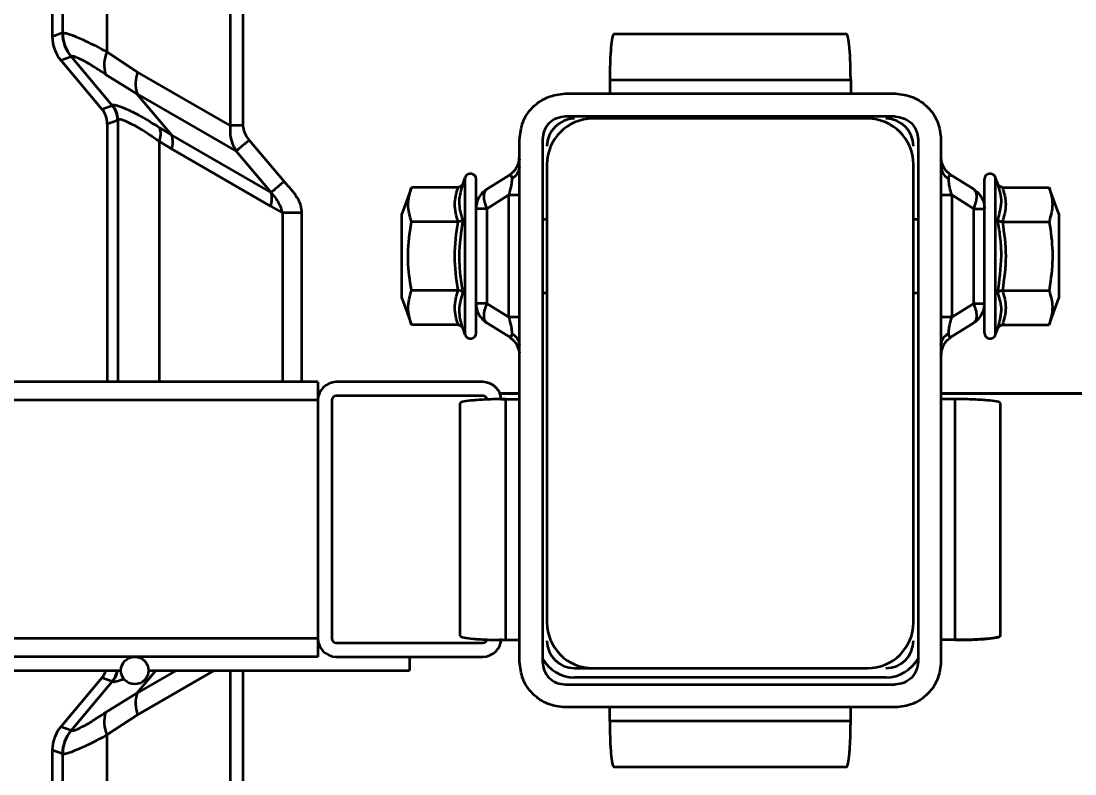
# Model space of a CAD drawing. Header units: millimetres. Extents: x 0 to 420, y 0 to 297.
# Drawn here: x 92.828 to 93.978, y 173.653 to 174.475 of the extents above; entities that cross this region are included whole.
import ezdxf

# ---------------------------------------------------------------- set-up
doc = ezdxf.new("R2010")
doc.units = ezdxf.units.MM
doc.layers.add('尺寸线层', color=150, linetype='Continuous')
doc.styles.add('SLDTEXTSTYLE2', font='TXT', dxfattribs={"width": 0.7})
doc.dimstyles.new('SLDDIMSTYLE0', dxfattribs={"dimtxt": 3.5, "dimasz": 3.302, "dimexe": 0, "dimexo": 0.0625, "dimgap": 0.875, "dimtad": 1, "dimdec": 1, "dimlfac": 100, "dimrnd": 1e-09, "dimzin": 12, "dimdsep": 46, "dimtxsty": 'SLDTEXTSTYLE2', "dimsah": 1, "dimcen": 0.09, "dimadec": 0, "dimazin": 3, "dimtfac": 1, "dimtdec": 3, "dimtofl": 0, "dimtmove": 0, "dimatfit": 3, "dimfxl": 0, "dimfrac": 2, "dimtolj": 1, "dimtzin": 12, "dimarcsym": 0})

# ---------------------------------------------------------------- blocks, each defined once
blk = doc.blocks.new('_D_6')
at = {"layer": '尺寸线层'}
for p, q in [((91.2154, 164.9172), (91.2154, 234.1922)), ((321.3154, 165.1871), (321.3154, 234.1922)), ((321.3154, 233.1922), (91.2154, 233.1922))]:
    blk.add_line(p, q, dxfattribs=at)
for points in [[(91.2154, 233.1922), (94.5174, 232.6842), (94.5174, 233.7002)], [(321.3154, 233.1922), (318.0134, 233.7002), (318.0134, 232.6842)]]:
    blk.add_solid(points, dxfattribs=at)
at = {"layer": '尺寸线层', "insert": (205.1726, 237.704), "char_height": 3.5, "attachment_point": 1, "style": 'SLDTEXTSTYLE2'}
blk.add_mtext('23010', dxfattribs=at)
blk = doc.blocks.new('_D_7')
at = {"layer": '尺寸线层'}
for p, q in [((70.597, 160.4022), (70.597, 246.1922)), ((332.8156, 175.1167), (332.8156, 246.1922)), ((332.8156, 245.1922), (70.597, 245.1922))]:
    blk.add_line(p, q, dxfattribs=at)
for points in [[(70.597, 245.1922), (73.899, 244.6842), (73.899, 245.7002)], [(332.8156, 245.1922), (329.5136, 245.7002), (329.5136, 244.6842)]]:
    blk.add_solid(points, dxfattribs=at)
at = {"layer": '尺寸线层', "insert": (202.8758, 249.704), "char_height": 3.5, "attachment_point": 1, "style": 'SLDTEXTSTYLE2'}
blk.add_mtext('26221.85', dxfattribs=at)

msp = doc.modelspace()

# ---------------------------------------------------------------- linework, layer by layer
at = {"color": 7, "linetype": 'Continuous', "lineweight": 35}
for p, q in [((92.8621, 174.7282), (92.8621, 174.4577)), ((92.8735, 174.4619), (92.8735, 174.6893)), ((92.9218, 174.6893), (92.9218, 174.4411)), ((93.0563, 174.5732), (93.0563, 174.3607)), ((93.0703, 174.5732), (93.0703, 174.3607)), ((92.8733, 174.4618), (92.8621, 174.4577)), ((92.8733, 174.4618), (92.8735, 174.4619)), ((93.729, 174.4605), (93.4752, 174.4605)), ((93.729, 174.4605), (93.7291, 174.4605)), ((92.8715, 174.432), (92.8826, 174.4361)), ((92.8829, 174.4362), (92.8826, 174.4361)), ((92.8826, 174.4361), (92.9274, 174.3827)), ((92.9218, 174.4411), (92.9551, 174.4191)), ((92.8715, 174.432), (92.9163, 174.3786)), ((92.9546, 174.3953), (92.9204, 174.4164)), ((93.0563, 174.3607), (92.9551, 174.4191)), ((93.4706, 174.4105), (93.7336, 174.4105)), ((93.4706, 174.4105), (93.4706, 174.3955)), ((93.7336, 174.4105), (93.7336, 174.3955)), ((93.7337, 174.4105), (93.7337, 174.3955)), ((92.9546, 174.3953), (93.0628, 174.3328)), ((92.9926, 174.35), (92.9546, 174.3953)), ((93.4221, 174.3955), (93.7821, 174.3955)), ((92.9163, 174.3786), (92.9274, 174.3827)), ((92.9274, 174.3827), (92.9279, 174.383)), ((92.9221, 174.3626), (92.9333, 174.3666)), ((92.9337, 174.3669), (92.9333, 174.3666)), ((92.9337, 174.3669), (92.9337, 174.0807)), ((93.7821, 174.3705), (93.4221, 174.3705)), ((93.7521, 174.3682), (93.4521, 174.3682)), ((92.9221, 174.3626), (92.9221, 174.0807)), ((92.9796, 174.3582), (92.9926, 174.35)), ((93.0703, 174.3607), (93.0563, 174.3607)), ((92.979, 174.3431), (92.9923, 174.3351)), ((92.979, 174.0807), (92.979, 174.3431)), ((93.1009, 174.2875), (92.9926, 174.35)), ((93.077, 174.3447), (93.1151, 174.2994)), ((93.3721, 173.7755), (93.3721, 174.3455)), ((93.3971, 174.3455), (93.3971, 173.7755)), ((93.8071, 174.3455), (93.8071, 173.7755)), ((93.8321, 174.3455), (93.8321, 173.7755)), ((92.9923, 174.3351), (93.1005, 174.2726)), ((93.0628, 174.3328), (93.1009, 174.2875)), ((93.3715, 174.3213), (93.3697, 174.3164)), ((93.372, 174.3243), (93.3706, 174.3181)), ((93.3715, 174.3203), (93.3721, 174.3272)), ((93.3718, 174.3243), (93.3715, 174.322)), ((93.8336, 174.3181), (93.8323, 174.3243)), ((93.8346, 174.3164), (93.8328, 174.3213)), ((93.4021, 174.3182), (93.4021, 173.8182)), ((93.8021, 173.8182), (93.8021, 174.3182)), ((93.3126, 174.3041), (93.3102, 174.2973)), ((93.3126, 174.3041), (93.3126, 174.1322)), ((93.3246, 174.302), (93.3246, 174.2706)), ((93.3604, 174.3061), (93.3364, 174.2911)), ((93.8431, 174.3065), (93.8414, 174.3079)), ((93.8434, 174.3061), (93.8439, 174.3061)), ((93.8439, 174.3061), (93.8679, 174.2911)), ((93.8796, 174.2699), (93.8796, 174.302)), ((93.8941, 174.2973), (93.8916, 174.3041)), ((93.8916, 174.1322), (93.8916, 174.3041)), ((93.2542, 174.2932), (93.2436, 174.2642)), ((93.305, 174.2932), (93.2542, 174.2932)), ((93.8993, 174.2932), (93.9501, 174.2932)), ((93.9606, 174.2642), (93.9501, 174.2932)), ((93.3604, 174.2849), (93.3364, 174.2699)), ((93.3604, 174.1514), (93.3604, 174.2849)), ((93.8439, 174.2849), (93.8439, 174.1514)), ((93.8439, 174.2849), (93.8679, 174.2699)), ((93.1005, 174.2726), (93.1134, 174.2652)), ((93.1343, 174.2652), (93.1134, 174.2652)), ((93.1134, 174.2652), (93.1134, 174.0807)), ((93.1343, 174.2652), (93.1343, 174.0807)), ((93.2436, 174.1722), (93.2436, 174.2642)), ((93.3364, 174.2699), (93.3246, 174.2699)), ((93.3246, 174.2699), (93.3246, 174.1664)), ((93.3364, 174.2699), (93.3364, 174.1664)), ((93.8679, 174.1664), (93.8679, 174.2699)), ((93.8679, 174.2699), (93.8796, 174.2699)), ((93.8796, 174.1664), (93.8796, 174.2699)), ((93.9606, 174.2642), (93.9606, 174.1722)), ((93.305, 174.2557), (93.2542, 174.2557)), ((93.4021, 174.2582), (93.3971, 174.2582)), ((93.8071, 174.2582), (93.8021, 174.2582)), ((93.8993, 174.2557), (93.9501, 174.2557)), ((93.2436, 174.1722), (93.2542, 174.1431)), ((93.305, 174.1806), (93.2542, 174.1806)), ((93.3971, 174.1782), (93.4021, 174.1782)), ((93.8021, 174.1782), (93.8071, 174.1782)), ((93.8993, 174.1806), (93.9501, 174.1806)), ((93.9501, 174.1431), (93.9606, 174.1722)), ((93.3364, 174.1664), (93.3246, 174.1664)), ((93.3246, 174.1664), (93.3246, 174.1344)), ((93.3604, 174.1514), (93.3364, 174.1664)), ((93.8439, 174.1514), (93.8679, 174.1664)), ((93.8679, 174.1664), (93.8796, 174.1664)), ((93.8796, 174.1344), (93.8796, 174.1664)), ((93.305, 174.1431), (93.2542, 174.1431)), ((93.3102, 174.1391), (93.3126, 174.1322)), ((93.3364, 174.1452), (93.3604, 174.1302)), ((93.8439, 174.1302), (93.8679, 174.1452)), ((93.8916, 174.1322), (93.8941, 174.1391)), ((93.8993, 174.1431), (93.9501, 174.1431)), ((93.3609, 174.1302), (93.3604, 174.1302)), ((93.3611, 174.1298), (93.3629, 174.1284)), ((93.3697, 174.1199), (93.3715, 174.115)), ((93.3706, 174.1182), (93.372, 174.112)), ((93.8328, 174.116), (93.8321, 174.1091)), ((93.8323, 174.112), (93.8336, 174.1182)), ((93.8325, 174.112), (93.8328, 174.1143)), ((93.8328, 174.115), (93.8346, 174.1199)), ((93.1521, 174.0807), (86.5521, 174.0807)), ((93.1521, 174.0807), (93.1521, 174.0607)), ((93.3321, 174.0807), (93.1721, 174.0807)), ((93.1536, 174.0682), (93.1521, 174.0682)), ((93.1521, 174.0682), (93.1536, 174.0682)), ((93.3721, 174.0682), (93.3507, 174.0682)), ((93.3507, 174.0682), (93.3721, 174.0682)), ((94.07, 174.0682), (93.8321, 174.0682)), ((93.8321, 174.0682), (94.07, 174.0682)), ((93.1521, 174.0607), (86.5521, 174.0607)), ((93.1521, 174.0607), (93.1521, 173.8007)), ((93.1521, 174.0607), (93.1521, 173.8007)), ((93.1671, 174.0607), (93.1671, 173.8007)), ((93.3321, 174.0657), (93.1721, 174.0657)), ((93.3071, 174.0574), (93.3071, 173.8036)), ((93.3519, 174.0619), (93.3571, 174.062)), ((93.3571, 173.799), (93.3571, 174.062)), ((93.3571, 174.062), (93.3721, 174.062)), ((93.8471, 174.062), (93.8321, 174.062)), ((93.8471, 174.062), (93.8471, 173.799)), ((93.8971, 173.8036), (93.8971, 174.0574)), ((93.1521, 173.8007), (86.5521, 173.8007)), ((93.1521, 173.8007), (93.1521, 173.7807)), ((93.1528, 173.7957), (93.1521, 173.7957)), ((93.1721, 173.7957), (93.3321, 173.7957)), ((93.3571, 173.799), (93.3721, 173.799)), ((93.8471, 173.799), (93.8321, 173.799)), ((93.1521, 173.7807), (86.5521, 173.7807)), ((93.1721, 173.7807), (93.3321, 173.7807)), ((93.2521, 173.7807), (93.2521, 173.7657)), ((93.4321, 173.7682), (93.4521, 173.7682)), ((93.4521, 173.7682), (93.7521, 173.7682)), ((92.7671, 173.7657), (92.9371, 173.7657)), ((92.9163, 173.7577), (92.8715, 173.7043)), ((92.9274, 173.7537), (92.9163, 173.7577)), ((92.9973, 173.7657), (92.9546, 173.741)), ((92.9753, 173.7657), (92.9546, 173.741)), ((93.039, 173.7657), (92.9551, 173.7172)), ((92.9671, 173.7657), (93.2521, 173.7657)), ((93.0563, 173.7657), (93.0563, 173.5631)), ((93.0703, 173.7657), (93.0703, 173.5631)), ((93.7721, 173.7582), (93.4321, 173.7582)), ((92.9274, 173.7537), (92.8826, 173.7003)), ((92.9279, 173.7534), (92.9274, 173.7537)), ((93.4221, 173.7505), (93.7821, 173.7505)), ((92.9546, 173.741), (92.9204, 173.7199)), ((93.7821, 173.7255), (93.4221, 173.7255)), ((93.4706, 173.7105), (93.4706, 173.7255)), ((93.7336, 173.7105), (93.7336, 173.7255)), ((93.7337, 173.7105), (93.7337, 173.7255)), ((92.9551, 173.7172), (92.9218, 173.6953)), ((93.7336, 173.7105), (93.4706, 173.7105)), ((92.8826, 173.7003), (92.8715, 173.7043)), ((92.8826, 173.7003), (92.8829, 173.7001)), ((92.9218, 173.6953), (92.9218, 173.447)), ((92.8621, 173.6786), (92.8621, 173.4082)), ((92.8733, 173.6746), (92.8621, 173.6786)), ((92.8733, 173.6746), (92.8735, 173.6744)), ((92.8735, 173.447), (92.8735, 173.6744)), ((93.4752, 173.6605), (93.729, 173.6605)), ((93.7291, 173.6605), (93.729, 173.6605))]:
    msp.add_line(p, q, dxfattribs=at)
msp.add_circle((92.9521, 173.7657), 0.015, dxfattribs=at)
for centre, radius, start, end in [((92.9133, 174.4618), 0.0401, 180.0586, 219.9414), ((92.9136, 174.462), 0.0401, 180.1269, 219.9924), ((92.9542, 174.4268), 0.0354, 156.1372, 196.9623), ((92.9932, 174.4064), 0.0401, 161.4836, 196.0343), ((92.9083, 174.3666), 0.025, 0.0586, 39.9414), ((92.9087, 174.3669), 0.025, 0.1661, 40.0321), ((93.4521, 174.3182), 0.05, 90, 180), ((93.4321, 174.3382), 0.03, 90, 180), ((93.7521, 174.3182), 0.05, 0, 90), ((93.7721, 174.3382), 0.03, 0, 90), ((92.9565, 174.3515), 0.024, 339.6339, 16.2007), ((92.9686, 174.343), 0.0251, 341.4836, 16.0343), ((93.3185, 174.302), 0.00619, 0, 160), ((93.8858, 174.302), 0.00619, 20, 180), ((93.0768, 174.2806), 0.0251, 341.4836, 16.0343), ((93.3185, 174.1344), 0.00619, 200, 0), ((93.8858, 174.1344), 0.00619, 180, 340), ((93.1721, 174.0607), 0.02, 90, 180), ((93.3321, 174.0607), 0.02, 0, 90), ((93.1721, 174.0607), 0.005, 90, 180), ((93.3321, 174.0607), 0.005, 0, 90), ((93.4521, 173.8182), 0.05, 180, 270), ((93.7521, 173.8182), 0.05, 270, 0), ((93.1721, 173.8007), 0.02, 180, 270), ((93.1721, 173.8007), 0.005, 180, 270), ((93.3321, 173.8007), 0.02, 270, 0), ((93.3321, 173.8007), 0.005, 270, 0), ((93.4321, 173.7982), 0.03, 180, 270), ((93.7721, 173.7982), 0.03, 270, 0), ((93.4321, 173.7982), 0.04, 208.955, 270), ((93.7721, 173.7982), 0.04, 270, 331.045), ((92.9083, 173.7697), 0.025, 320.0587, 350.6662), ((92.9087, 173.7695), 0.025, 319.9711, 351.2382), ((92.9932, 173.73), 0.0401, 163.9657, 198.5164), ((92.9542, 173.7096), 0.0354, 163.0377, 203.8627), ((92.9133, 173.6745), 0.0401, 140.0586, 179.9414), ((92.9136, 173.6744), 0.0401, 140.0076, 179.8731)]:
    msp.add_arc(centre, radius, start, end, dxfattribs=at)
for centre, major_axis, start_param, end_param in [((92.9022, 174.4577), (0.0376, 0.0137), 2.793026, 3.49016), ((92.8971, 174.3626), (-0.0235, -0.0086), 2.793026, 3.49016), ((92.8971, 173.7738), (-0.0235, 0.0086), 2.793026, 3.160549), ((92.9022, 173.6786), (-0.0376, 0.0137), 5.934618, 6.631752)]:
    msp.add_ellipse(centre, major_axis=major_axis, ratio=0.998448, start_param=start_param, end_param=end_param, dxfattribs=at)
for points, knots in [([(92.8735, 174.4619), (92.8746, 174.4619), (92.8766, 174.462), (92.8864, 174.4585), (92.901, 174.4521), (92.9148, 174.4448), (92.9218, 174.4411)], [0, 0, 0, 0, 0.239453, 0.47313, 0.728792, 1, 1, 1, 1]), ([(93.4752, 174.4605), (93.4748, 174.4602), (93.4742, 174.4597), (93.473, 174.4552), (93.4721, 174.4481), (93.4713, 174.4382), (93.4708, 174.4266), (93.4707, 174.4168), (93.4706, 174.4105)], [0, 0, 0, 0, 0.157309, 0.270586, 0.50035, 0.630794, 0.757716, 1, 1, 1, 1]), ([(93.7336, 174.4105), (93.7335, 174.4168), (93.7334, 174.4266), (93.7329, 174.4382), (93.7321, 174.4481), (93.7312, 174.4552), (93.73, 174.4597), (93.7294, 174.4602), (93.729, 174.4605)], [0, 0, 0, 0, 0.242279, 0.369203, 0.49965, 0.729414, 0.842683, 1, 1, 1, 1]), ([(92.9204, 174.4164), (92.9149, 174.4201), (92.9043, 174.4272), (92.893, 174.4332), (92.8853, 174.4365), (92.8837, 174.4363), (92.8829, 174.4362)], [0, 0, 0, 0, 0.270175, 0.525289, 0.759332, 1, 1, 1, 1]), ([(92.9279, 174.383), (92.9289, 174.3832), (92.931, 174.3836), (92.9417, 174.3796), (92.9579, 174.3718), (92.9722, 174.3628), (92.9796, 174.3582)], [0, 0, 0, 0, 0.223119, 0.475931, 0.731471, 1, 1, 1, 1]), ([(92.979, 174.3431), (92.9726, 174.3476), (92.9605, 174.3562), (92.9465, 174.3636), (92.9368, 174.3676), (92.9348, 174.3672), (92.9337, 174.3669)], [0, 0, 0, 0, 0.267515, 0.511254, 0.753073, 1, 1, 1, 1]), ([(93.0563, 174.3607), (93.0562, 174.356), (93.0558, 174.3459), (93.0604, 174.3373), (93.0628, 174.3328)], [0, 0, 0, 0, 0.4733, 1, 1, 1, 1]), ([(93.0703, 174.3607), (93.0706, 174.358), (93.0714, 174.3521), (93.075, 174.3474), (93.077, 174.3447)], [0, 0, 0, 0, 0.448587, 1, 1, 1, 1]), ([(93.077, 174.3447), (93.0755, 174.3435), (93.0725, 174.3409), (93.0683, 174.3375), (93.0649, 174.3345), (93.0635, 174.3334), (93.0628, 174.3328)], [0, 0, 0, 0, 0.244438, 0.500001, 0.755563, 1, 1, 1, 1]), ([(93.3712, 174.3206), (93.3705, 174.3187), (93.3692, 174.3149), (93.3655, 174.3098), (93.3621, 174.3073), (93.3604, 174.3061)], [0, 0, 0, 0, 0.315477, 0.657739, 1, 1, 1, 1]), ([(93.3721, 174.3155), (93.3716, 174.3127), (93.3707, 174.3076), (93.3658, 174.3039), (93.3637, 174.3023)], [0, 0, 0, 0, 0.559996, 1, 1, 1, 1]), ([(93.8321, 174.3155), (93.8327, 174.3127), (93.8336, 174.3076), (93.8384, 174.3039), (93.8406, 174.3023)], [0, 0, 0, 0, 0.559996, 1, 1, 1, 1]), ([(93.8415, 174.308), (93.8407, 174.3087), (93.8381, 174.3106), (93.8358, 174.3136), (93.8349, 174.316), (93.8348, 174.3165)], [0, 0, 0, 0, 0.294463, 0.87052, 1, 1, 1, 1]), ([(93.1151, 174.2994), (93.1136, 174.2982), (93.1105, 174.2956), (93.1064, 174.2921), (93.1029, 174.2892), (93.1015, 174.288), (93.1009, 174.2875)], [0, 0, 0, 0, 0.244437, 0.5, 0.755563, 1, 1, 1, 1]), ([(93.1151, 174.2994), (93.1202, 174.294), (93.1275, 174.2863), (93.1335, 174.274), (93.1341, 174.268), (93.1343, 174.2652)], [0, 0, 0, 0, 0.554868, 0.787217, 1, 1, 1, 1]), ([(93.3102, 174.2973), (93.3102, 174.2973), (93.3099, 174.2967), (93.3094, 174.2956), (93.3081, 174.2943), (93.3066, 174.2934), (93.3055, 174.2933), (93.305, 174.2932)], [0, 0, 0, 0, 0.006713, 0.267679, 0.528689, 0.76386, 1, 1, 1, 1]), ([(93.3102, 174.2973), (93.3083, 174.2906), (93.3055, 174.2809), (93.3069, 174.2677), (93.309, 174.2612), (93.3102, 174.2577)], [0, 0, 0, 0, 0.499729, 0.72853, 1, 1, 1, 1]), ([(93.3604, 174.3061), (93.3613, 174.3064), (93.3626, 174.3069), (93.3636, 174.3049), (93.3637, 174.3031), (93.3637, 174.3023)], [0, 0, 0, 0, 0.5516135, 0.7848249, 1, 1, 1, 1]), ([(93.3637, 174.3023), (93.3637, 174.3012), (93.3636, 174.299), (93.3626, 174.293), (93.3613, 174.2882), (93.3604, 174.2849)], [0, 0, 0, 0, 0.215184, 0.448387, 1, 1, 1, 1]), ([(93.8406, 174.3023), (93.8406, 174.3031), (93.8407, 174.3049), (93.8416, 174.3067), (93.8427, 174.3063), (93.8434, 174.3061)], [0, 0, 0, 0, 0.243902, 0.508229, 1, 1, 1, 1]), ([(93.8439, 174.2849), (93.843, 174.2882), (93.8417, 174.293), (93.8407, 174.299), (93.8406, 174.3012), (93.8406, 174.3023)], [0, 0, 0, 0, 0.551614, 0.784825, 1, 1, 1, 1]), ([(93.8941, 174.2577), (93.896, 174.2642), (93.8988, 174.2737), (93.8974, 174.287), (93.8953, 174.2937), (93.8941, 174.2973)], [0, 0, 0, 0, 0.499729, 0.72853, 1, 1, 1, 1]), ([(93.8993, 174.2932), (93.8988, 174.2933), (93.8977, 174.2934), (93.8962, 174.2943), (93.8949, 174.2956), (93.8943, 174.2967), (93.8941, 174.2973), (93.8941, 174.2973)], [0, 0, 0, 0, 0.23614, 0.471311, 0.732321, 0.993287, 1, 1, 1, 1]), ([(93.1009, 174.2875), (93.1039, 174.2839), (93.1097, 174.2773), (93.1122, 174.269), (93.1134, 174.2652)], [0, 0, 0, 0, 0.537276, 1, 1, 1, 1]), ([(93.2542, 174.2557), (93.2524, 174.2618), (93.2487, 174.2743), (93.2524, 174.2869), (93.2542, 174.2932)], [0, 0, 0, 0, 0.491212, 1, 1, 1, 1]), ([(93.9501, 174.2932), (93.9519, 174.2871), (93.9556, 174.2746), (93.9519, 174.2621), (93.9501, 174.2557)], [0, 0, 0, 0, 0.491212, 1, 1, 1, 1]), ([(93.2542, 174.1806), (93.2542, 174.1809), (93.2522, 174.1916), (93.2496, 174.2133), (93.2512, 174.2383), (93.2537, 174.2524), (93.2542, 174.2557)], [0, 0, 0, 0, 0.009604, 0.432631, 0.866873, 1, 1, 1, 1]), ([(93.305, 174.1806), (93.3032, 174.1931), (93.2998, 174.2182), (93.3032, 174.2432), (93.305, 174.2557)], [0, 0, 0, 0, 0.499238, 1, 1, 1, 1]), ([(93.3102, 174.2577), (93.3102, 174.2577), (93.3099, 174.2574), (93.3094, 174.2569), (93.3081, 174.2562), (93.3066, 174.2558), (93.3055, 174.2557), (93.305, 174.2557)], [0, 0, 0, 0, 0.006713, 0.267679, 0.528689, 0.76386, 1, 1, 1, 1]), ([(93.3102, 174.2577), (93.3083, 174.2446), (93.3055, 174.2254), (93.3069, 174.1988), (93.309, 174.1857), (93.3102, 174.1786)], [0, 0, 0, 0, 0.500435, 0.728855, 1, 1, 1, 1]), ([(93.8941, 174.1786), (93.896, 174.1918), (93.8988, 174.211), (93.8974, 174.2376), (93.8953, 174.2506), (93.8941, 174.2577)], [0, 0, 0, 0, 0.500435, 0.728855, 1, 1, 1, 1]), ([(93.8941, 174.2577), (93.8941, 174.2577), (93.8943, 174.2574), (93.8949, 174.2569), (93.8962, 174.2562), (93.8977, 174.2558), (93.8988, 174.2557), (93.8993, 174.2557)], [0, 0, 0, 0, 0.0067129, 0.2676791, 0.5286892, 0.7638601, 1, 1, 1, 1]), ([(93.8993, 174.2557), (93.901, 174.2432), (93.9045, 174.2182), (93.901, 174.1932), (93.8993, 174.1806)], [0, 0, 0, 0, 0.499238, 1, 1, 1, 1]), ([(93.9501, 174.2557), (93.9501, 174.2555), (93.9521, 174.2448), (93.9547, 174.223), (93.953, 174.198), (93.9506, 174.1839), (93.9501, 174.1806)], [0, 0, 0, 0, 0.009604, 0.432631, 0.866873, 1, 1, 1, 1]), ([(93.2542, 174.1431), (93.2524, 174.1493), (93.2487, 174.1618), (93.2524, 174.1743), (93.2542, 174.1806)], [0, 0, 0, 0, 0.491212, 1, 1, 1, 1]), ([(93.3102, 174.1786), (93.3102, 174.1786), (93.3099, 174.1789), (93.3094, 174.1795), (93.3081, 174.1801), (93.3066, 174.1806), (93.3055, 174.1806), (93.305, 174.1806)], [0, 0, 0, 0, 0.0067129, 0.2676791, 0.5286892, 0.7638601, 1, 1, 1, 1]), ([(93.3102, 174.1786), (93.3083, 174.1721), (93.3055, 174.1627), (93.3069, 174.1493), (93.309, 174.1427), (93.3102, 174.1391)], [0, 0, 0, 0, 0.499729, 0.72853, 1, 1, 1, 1]), ([(93.8941, 174.1786), (93.8941, 174.1786), (93.8943, 174.1789), (93.8949, 174.1795), (93.8962, 174.1801), (93.8977, 174.1806), (93.8988, 174.1806), (93.8993, 174.1806)], [0, 0, 0, 0, 0.0067129, 0.2676791, 0.5286892, 0.7638601, 1, 1, 1, 1]), ([(93.8941, 174.1391), (93.896, 174.1457), (93.8988, 174.1555), (93.8974, 174.1687), (93.8953, 174.1751), (93.8941, 174.1786)], [0, 0, 0, 0, 0.499729, 0.72853, 1, 1, 1, 1]), ([(93.9501, 174.1806), (93.9519, 174.1745), (93.9556, 174.162), (93.9519, 174.1495), (93.9501, 174.1431)], [0, 0, 0, 0, 0.4912125, 1, 1, 1, 1]), ([(93.3604, 174.1514), (93.3613, 174.1481), (93.3626, 174.1433), (93.3636, 174.1373), (93.3637, 174.1351), (93.3637, 174.134)], [0, 0, 0, 0, 0.5516135, 0.7848249, 1, 1, 1, 1]), ([(93.8406, 174.134), (93.8406, 174.1351), (93.8407, 174.1373), (93.8417, 174.1433), (93.843, 174.1481), (93.8439, 174.1514)], [0, 0, 0, 0, 0.2151838, 0.4483868, 1, 1, 1, 1]), ([(93.305, 174.1431), (93.3055, 174.1431), (93.3066, 174.1429), (93.3081, 174.142), (93.3094, 174.1408), (93.3099, 174.1397), (93.3102, 174.1391), (93.3102, 174.1391)], [0, 0, 0, 0, 0.2361399, 0.4713108, 0.7323209, 0.9932871, 1, 1, 1, 1]), ([(93.8941, 174.1391), (93.8941, 174.1391), (93.8943, 174.1397), (93.8949, 174.1408), (93.8962, 174.142), (93.8977, 174.1429), (93.8988, 174.1431), (93.8993, 174.1431)], [0, 0, 0, 0, 0.006713, 0.267679, 0.528689, 0.76386, 1, 1, 1, 1]), ([(93.3637, 174.134), (93.3637, 174.1332), (93.3636, 174.1314), (93.3627, 174.1296), (93.3616, 174.13), (93.3609, 174.1302)], [0, 0, 0, 0, 0.243902, 0.508229, 1, 1, 1, 1]), ([(93.3628, 174.1283), (93.3636, 174.1276), (93.3662, 174.1257), (93.3685, 174.1227), (93.3694, 174.1203), (93.3695, 174.1198)], [0, 0, 0, 0, 0.294463, 0.870519, 1, 1, 1, 1]), ([(93.3637, 174.134), (93.3664, 174.1319), (93.3711, 174.1281), (93.3718, 174.123), (93.3721, 174.1208)], [0, 0, 0, 0, 0.559996, 1, 1, 1, 1]), ([(93.8321, 174.1208), (93.8327, 174.1236), (93.8336, 174.1287), (93.8384, 174.1324), (93.8406, 174.134)], [0, 0, 0, 0, 0.559996, 1, 1, 1, 1]), ([(93.8331, 174.1157), (93.8338, 174.1176), (93.8351, 174.1214), (93.8388, 174.1265), (93.8422, 174.129), (93.8439, 174.1302)], [0, 0, 0, 0, 0.315477, 0.657739, 1, 1, 1, 1]), ([(93.8439, 174.1302), (93.843, 174.1299), (93.8417, 174.1294), (93.8407, 174.1314), (93.8406, 174.1332), (93.8406, 174.134)], [0, 0, 0, 0, 0.5516135, 0.7848249, 1, 1, 1, 1]), ([(93.3571, 174.062), (93.3508, 174.0619), (93.341, 174.0618), (93.3294, 174.0612), (93.3195, 174.0605), (93.3124, 174.0595), (93.3079, 174.0584), (93.3074, 174.0577), (93.3071, 174.0574)], [0, 0, 0, 0, 0.242279, 0.369202, 0.49965, 0.729414, 0.842683, 1, 1, 1, 1]), ([(93.8971, 174.0574), (93.8969, 174.0577), (93.8964, 174.0584), (93.8919, 174.0595), (93.8848, 174.0605), (93.8749, 174.0612), (93.8632, 174.0618), (93.8535, 174.0619), (93.8471, 174.062)], [0, 0, 0, 0, 0.157309, 0.270586, 0.50035, 0.630794, 0.757716, 1, 1, 1, 1]), ([(93.3071, 173.8036), (93.3074, 173.8032), (93.3079, 173.8025), (93.3124, 173.8014), (93.3195, 173.8004), (93.3294, 173.7997), (93.341, 173.7991), (93.3508, 173.799), (93.3571, 173.799)], [0, 0, 0, 0, 0.157309, 0.270586, 0.50035, 0.630794, 0.757716, 1, 1, 1, 1]), ([(93.8471, 173.799), (93.8535, 173.799), (93.8632, 173.7991), (93.8749, 173.7997), (93.8848, 173.8004), (93.8919, 173.8014), (93.8964, 173.8025), (93.8969, 173.8032), (93.8971, 173.8036)], [0, 0, 0, 0, 0.242279, 0.369202, 0.49965, 0.729414, 0.842683, 1, 1, 1, 1]), ([(93.8971, 173.8036), (93.8969, 173.8032), (93.8964, 173.8025), (93.8919, 173.8014), (93.8848, 173.8004), (93.8749, 173.7997), (93.8632, 173.7991), (93.8535, 173.799), (93.8471, 173.799)], [0, 0, 0, 0, 0.157309, 0.270586, 0.50035, 0.630794, 0.757716, 1, 1, 1, 1]), ([(92.9404, 173.7566), (92.9374, 173.7553), (92.9306, 173.7526), (92.9288, 173.7531), (92.9279, 173.7534)], [0, 0, 0, 0, 0.454296, 1, 1, 1, 1]), ([(92.8829, 173.7001), (92.8839, 173.7), (92.8857, 173.6999), (92.8943, 173.7038), (92.9057, 173.7101), (92.9154, 173.7166), (92.9204, 173.7199)], [0, 0, 0, 0, 0.267138, 0.52122, 0.755952, 1, 1, 1, 1]), ([(93.4706, 173.7105), (93.4707, 173.7041), (93.4708, 173.6944), (93.4713, 173.6827), (93.4721, 173.6728), (93.473, 173.6657), (93.4742, 173.6612), (93.4748, 173.6607), (93.4752, 173.6605)], [0, 0, 0, 0, 0.242279, 0.369203, 0.49965, 0.729414, 0.842683, 1, 1, 1, 1]), ([(93.729, 173.6605), (93.7294, 173.6607), (93.73, 173.6612), (93.7312, 173.6657), (93.7321, 173.6728), (93.7328, 173.6827), (93.7334, 173.6944), (93.7335, 173.7041), (93.7336, 173.7105)], [0, 0, 0, 0, 0.157309, 0.270586, 0.50035, 0.630794, 0.757716, 1, 1, 1, 1]), ([(92.9218, 173.6953), (92.9154, 173.6918), (92.9029, 173.6851), (92.888, 173.6785), (92.877, 173.6744), (92.8747, 173.6744), (92.8735, 173.6744)], [0, 0, 0, 0, 0.245129, 0.480308, 0.739086, 1, 1, 1, 1])]:
    msp.add_open_spline(points, degree=3, knots=knots, dxfattribs=at)
for points in [[(93.3721, 174.3455), (93.3729, 174.352), (93.3744, 174.3651), (93.386, 174.3816), (93.4025, 174.3932), (93.4156, 174.3947), (93.4221, 174.3955)], [(93.7821, 174.3955), (93.7887, 174.3947), (93.8018, 174.3932), (93.8183, 174.3816), (93.8299, 174.3651), (93.8314, 174.352), (93.8321, 174.3455)], [(93.4221, 174.3705), (93.4189, 174.3701), (93.4123, 174.3693), (93.4041, 174.3635), (93.3983, 174.3553), (93.3975, 174.3487), (93.3971, 174.3455)], [(93.7821, 174.3705), (93.7854, 174.3701), (93.792, 174.3693), (93.8002, 174.3635), (93.806, 174.3553), (93.8068, 174.3487), (93.8071, 174.3455)], [(93.305, 174.2557), (93.3032, 174.262), (93.2998, 174.2745), (93.3032, 174.287), (93.305, 174.2932)], [(93.3364, 174.2911), (93.3347, 174.2898), (93.3313, 174.2873), (93.3276, 174.2821), (93.3251, 174.2762), (93.3248, 174.272), (93.3246, 174.2699)], [(93.3364, 174.2911), (93.3355, 174.2902), (93.3336, 174.2885), (93.3328, 174.2833), (93.3336, 174.277), (93.3355, 174.2723), (93.3364, 174.2699)], [(93.8679, 174.2699), (93.8688, 174.2723), (93.8707, 174.277), (93.8715, 174.2833), (93.8707, 174.2885), (93.8688, 174.2902), (93.8679, 174.2911)], [(93.8679, 174.2911), (93.8696, 174.2898), (93.873, 174.2873), (93.8767, 174.2821), (93.8792, 174.2762), (93.8795, 174.272), (93.8796, 174.2699)], [(93.8993, 174.2932), (93.901, 174.287), (93.9045, 174.2745), (93.901, 174.262), (93.8993, 174.2557)], [(93.3604, 174.2849), (93.3621, 174.2849), (93.3655, 174.2849), (93.3692, 174.2849), (93.3717, 174.2849), (93.372, 174.2849), (93.3721, 174.2849)], [(93.8321, 174.2849), (93.8323, 174.2849), (93.8326, 174.2849), (93.8351, 174.2849), (93.8388, 174.2849), (93.8422, 174.2849), (93.8439, 174.2849)], [(93.305, 174.1431), (93.3032, 174.1494), (93.2998, 174.1619), (93.3032, 174.1744), (93.305, 174.1806)], [(93.8993, 174.1806), (93.901, 174.1744), (93.9045, 174.1619), (93.901, 174.1494), (93.8993, 174.1431)], [(93.3246, 174.1664), (93.3248, 174.1643), (93.3251, 174.1601), (93.3276, 174.1542), (93.3313, 174.149), (93.3347, 174.1465), (93.3364, 174.1452)], [(93.3364, 174.1664), (93.3355, 174.164), (93.3336, 174.1593), (93.3328, 174.153), (93.3336, 174.1478), (93.3355, 174.1461), (93.3364, 174.1452)], [(93.8679, 174.1452), (93.8688, 174.1461), (93.8707, 174.1478), (93.8715, 174.153), (93.8707, 174.1593), (93.8688, 174.164), (93.8679, 174.1664)], [(93.8679, 174.1452), (93.8696, 174.1465), (93.873, 174.149), (93.8767, 174.1542), (93.8792, 174.1601), (93.8795, 174.1643), (93.8796, 174.1664)], [(93.3721, 174.1514), (93.372, 174.1514), (93.3717, 174.1514), (93.3692, 174.1514), (93.3655, 174.1514), (93.3621, 174.1514), (93.3604, 174.1514)], [(93.8439, 174.1514), (93.8422, 174.1514), (93.8388, 174.1514), (93.8351, 174.1514), (93.8326, 174.1514), (93.8323, 174.1514), (93.8321, 174.1514)], [(93.4221, 173.7255), (93.4156, 173.7262), (93.4025, 173.7277), (93.386, 173.7393), (93.3744, 173.7558), (93.3729, 173.7689), (93.3721, 173.7755)], [(93.3971, 173.7755), (93.3975, 173.7722), (93.3983, 173.7656), (93.4041, 173.7574), (93.4123, 173.7516), (93.4189, 173.7508), (93.4221, 173.7505)], [(93.8321, 173.7755), (93.8314, 173.7689), (93.8299, 173.7558), (93.8183, 173.7393), (93.8018, 173.7277), (93.7887, 173.7262), (93.7821, 173.7255)], [(93.8071, 173.7755), (93.8068, 173.7722), (93.806, 173.7656), (93.8002, 173.7574), (93.792, 173.7516), (93.7854, 173.7508), (93.7821, 173.7505)]]:
    msp.add_open_spline(points, degree=3, dxfattribs=at)

# ---------------------------------------------------------------- dimensions: what is measured, and where the dimension line sits
at = {"layer": '尺寸线层'}
for base, p1, p2, picture, middle in [((70.597, 245.1922), (332.8156, 175.1167), (70.597, 160.4022), '_D_7', (209.0129, 245.1922)), ((91.2154, 233.1922), (321.3154, 165.1871), (91.2154, 164.9172), '_D_6', (209.0129, 233.1922))]:
    dim = msp.add_linear_dim(base=base, p1=p1, p2=p2, angle=0, dimstyle='SLDDIMSTYLE0', dxfattribs=at)
    dim.commit()
    dim.dimension.update_dxf_attribs({"geometry": picture, "text_midpoint": middle, "dimtype": 160})

doc.saveas('drawing.dxf')
